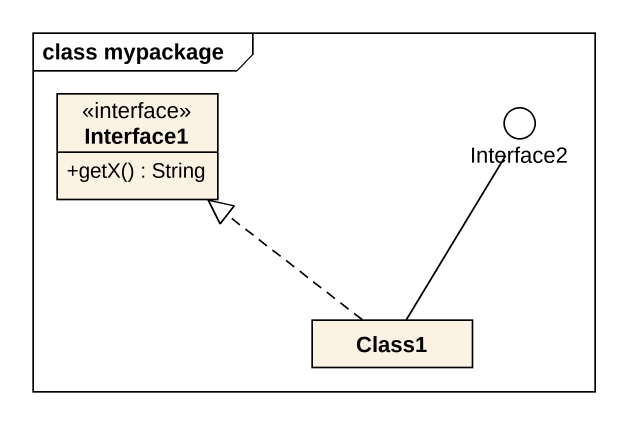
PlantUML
@startuml
mainframe class mypackage
allowmixing
hide circle
hide empty members
skinparam classAttributeIconSize 0
interface Interface1 {
  +getX() : String
}
() Interface2
class Class1
Class1 .up.|> Interface1
Class1 -up- Interface2
@enduml
